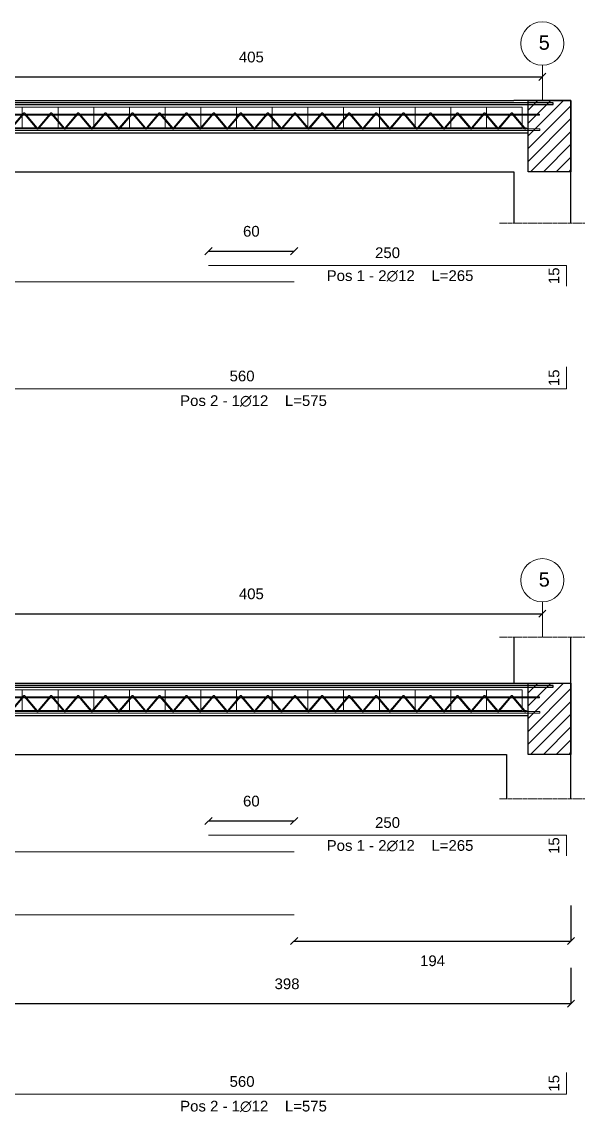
# Model space of a CAD drawing. Header units: millimetres. Extents: x -455371 to 117772, y -78417 to 116564.
# Drawn here: x -154723 to -150778, y -70147 to -62510 of the extents above; entities that cross this region are included whole.
import ezdxf

# ---------------------------------------------------------------- set-up
doc = ezdxf.new("R2010")
doc.units = ezdxf.units.MM
doc.linetypes.add('ACAD_ISO02W100', pattern=[15, 12, -3])
doc.layers.get('0').update_dxf_attribs({"color": 255})
for name, color, linetype, lineweight in [('armature', 5, 'Continuous', 18), ('Cls', 7, 'Continuous', 25), ('fili fissi', 210, 'Continuous', 18), ('quote', 5, 'Continuous', 15), ('Scritte', 7, 'Continuous', 15), ('tratteggio 1 a 50', 230, 'ACAD_ISO02W100', 15), ('TRAV.PIGN.TELAIO', 30, 'Continuous', 15)]:
    doc.layers.add(name, color=color, linetype=linetype, lineweight=lineweight)
doc.layers.add('RETINI', color=253, linetype='Continuous')
doc.layers.add('SEZIONI', color=5, linetype='Continuous')
doc.styles.get("Standard").update_dxf_attribs({"font": 'arial.ttf'})
doc.dimstyles.new('per distinte 1 a 50', dxfattribs={"dimtxt": 75, "dimasz": 150, "dimexe": 0.18, "dimexo": 250, "dimgap": 50, "dimtad": 1, "dimdec": 0, "dimlfac": 0.1, "dimzin": 0, "dimdsep": 46, "dimtxsty": 'Standard', "dimblk": 'NONE', "dimcen": 0, "dimse1": 1, "dimse2": 1, "dimsd1": 1, "dimsd2": 1, "dimadec": 0, "dimazin": 0, "dimtfac": 1, "dimtdec": 0, "dimtix": 1, "dimtofl": 0, "dimtmove": 0, "dimatfit": 3, "dimldrblk": 'NONE', "dimfxl": 250, "dimfxlon": 1, "dimtolj": 1, "dimtzin": 0, "dimarcsym": 2})
doc.dimstyles.new('scala1 a 50', dxfattribs={"dimtxt": 75, "dimasz": 50, "dimexe": 0.18, "dimexo": 250, "dimgap": 100, "dimtad": 2, "dimdec": 0, "dimlfac": 0.1, "dimzin": 0, "dimdsep": 46, "dimtxsty": 'Standard', "dimblk": 'OBLIQUE', "dimcen": -100, "dimadec": 0, "dimazin": 0, "dimtfac": 1, "dimtdec": 0, "dimtofl": 0, "dimtmove": 0, "dimatfit": 3, "dimfxl": 250, "dimfxlon": 1, "dimtolj": 1, "dimtzin": 0, "dimarcsym": 0})

# ---------------------------------------------------------------- blocks, each defined once
blk = doc.blocks.new('*U1947')
at = {"layer": 'armature'}
for p, q in [((-98.8, -47.8), (-11.5, 55.1)), ((-90.9, -47.8), (-9.8, 47.8)), ((77.2, -47.8), (-3.9, 47.8)), ((-3.9, 47.8), (83.4, -55.1)), ((85.1, -47.8), (-2.3, 55.1)), ((3.9, 47.8), (85.1, -47.8)), ((85.1, -47.8), (90.9, -47.8))]:
    blk.add_line(p, q, dxfattribs=at)
blk.add_lwpolyline([(92.6, -55.1), (98.8, -47.8)], dxfattribs=at)
for centre, start, end in [((-6.9, 51.2), 40.32992, 139.67008), ((88, -51.2), 220.32992, 319.67008)]:
    blk.add_arc(centre, 6.02, start, end, dxfattribs=at)
blk = doc.blocks.new('*U1948')
at = {"layer": 'Cls', "color": 0, "linetype": 'ByBlock', "lineweight": -2, "transparency": 16777216}
for p in [(0, 0), (189.7, 0), (379.4, 0), (569.1, 0), (758.8, 0), (948.5, 0), (1138.2, 0), (1327.9, 0), (1517.6, 0), (1707.3, 0), (1897, 0), (2086.7, 0), (2276.4, 0), (2466.1, 0), (2655.8, 0), (2845.5, 0), (3035.2, 0), (3224.9, 0), (3414.6, 0), (3604.3, 0)]:
    blk.add_blockref('*U1947', p, dxfattribs=at)
blk = doc.blocks.new('*U1949')
at = {"layer": 'TRAV.PIGN.TELAIO'}
blk.add_lwpolyline([(125, 72.5), (125, -72.5), (-125, -72.5), (-125, 72.5)], close=True, dxfattribs=at)
blk = doc.blocks.new('*U1950')
at = {"layer": 'Cls', "color": 0, "linetype": 'ByBlock', "lineweight": -2, "transparency": 16777216}
for p in [(0, 0), (250, 0), (500, 0), (750, 0), (1000, 0), (1250, 0), (1500, 0), (1750, 0), (2000, 0), (2250, 0), (2500, 0), (2750, 0), (3000, 0), (3250, 0), (3500, 0)]:
    blk.add_blockref('*U1949', p, dxfattribs=at)
blk = doc.blocks.new('*U1945')
at = {"layer": 'armature'}
for p, q in [((-98.8, -47.8), (-11.5, 55.1)), ((-90.9, -47.8), (-9.8, 47.8)), ((77.2, -47.8), (-3.9, 47.8)), ((-3.9, 47.8), (83.4, -55.1)), ((85.1, -47.8), (-2.3, 55.1)), ((3.9, 47.8), (85.1, -47.8)), ((85.1, -47.8), (90.9, -47.8))]:
    blk.add_line(p, q, dxfattribs=at)
blk.add_lwpolyline([(92.6, -55.1), (98.8, -47.8)], dxfattribs=at)
for centre, start, end in [((-6.9, 51.2), 40.32992, 139.67008), ((88, -51.2), 220.32992, 319.67008)]:
    blk.add_arc(centre, 6.02, start, end, dxfattribs=at)
blk = doc.blocks.new('*U1946')
at = {"layer": 'Cls', "color": 0, "linetype": 'ByBlock', "lineweight": -2, "transparency": 16777216}
for p in [(0, 0), (189.7, 0), (379.4, 0), (569.1, 0), (758.8, 0), (948.5, 0), (1138.2, 0), (1327.9, 0), (1517.6, 0), (1707.3, 0), (1897, 0), (2086.7, 0), (2276.4, 0), (2466.1, 0), (2655.8, 0), (2845.5, 0), (3035.2, 0), (3224.9, 0), (3414.6, 0), (3604.3, 0)]:
    blk.add_blockref('*U1945', p, dxfattribs=at)
blk = doc.blocks.new('*U1953')
at = {"layer": 'TRAV.PIGN.TELAIO'}
blk.add_lwpolyline([(125, 72.5), (125, -72.5), (-125, -72.5), (-125, 72.5)], close=True, dxfattribs=at)
blk = doc.blocks.new('*U1954')
at = {"layer": 'Cls', "color": 0, "linetype": 'ByBlock', "lineweight": -2, "transparency": 16777216}
for p in [(0, 0), (250, 0), (500, 0), (750, 0), (1000, 0), (1250, 0), (1500, 0), (1750, 0), (2000, 0), (2250, 0), (2500, 0), (2750, 0), (3000, 0), (3250, 0), (3500, 0)]:
    blk.add_blockref('*U1953', p, dxfattribs=at)
blk = doc.blocks.new('_Oblique')
at = {"color": 0, "linetype": 'ByBlock', "lineweight": -2}
blk.add_line((-0.5, -0.5), (0.5, 0.5), dxfattribs=at)
blk = doc.blocks.new('*D1969')
at = {"layer": 'Defpoints', "color": 0, "transparency": 16777216}
for p in [(-152815.9, -68106.8), (-153415.9, -68207), (-152815.9, -68207)]:
    blk.add_point(p, dxfattribs=at)
at = {"layer": 'quote', "color": 0, "lineweight": -2, "transparency": 16777216}
for p, q in [((-153415.9, -68106.8), (-153415.9, -68106.6)), ((-153415.9, -68106.8), (-152815.9, -68106.8)), ((-152815.9, -68106.8), (-152815.9, -68106.6))]:
    blk.add_line(p, q, dxfattribs=at)
at = {"layer": 'quote', "color": 0, "lineweight": -2, "transparency": 16777216, "xscale": 50, "yscale": 50, "zscale": 50, "rotation": 180}
blk.add_blockref('_Oblique', (-153415.9, -68106.8), dxfattribs=at)
at = {"layer": 'quote', "color": 0, "lineweight": -2, "transparency": 16777216, "xscale": 50, "yscale": 50, "zscale": 50}
blk.add_blockref('_Oblique', (-152815.9, -68106.8), dxfattribs=at)
at = {"layer": 'quote', "color": 0, "transparency": 16777216, "insert": (-153115.9, -67968.5), "char_height": 75, "attachment_point": 5}
blk.add_mtext('\\A1;60', dxfattribs=at)
blk = doc.blocks.new('*D1973')
at = {"layer": 'Defpoints', "color": 0, "transparency": 16777216}
for p in [(-158203.4, -68322.9), (-152815.9, -68322.9), (-152815.9, -68322.9)]:
    blk.add_point(p, dxfattribs=at)
at = {"layer": 'quote', "color": 0, "transparency": 16777216, "insert": (-155509.7, -68234.6), "char_height": 75, "attachment_point": 5}
blk.add_mtext('\\A1;540', dxfattribs=at)
blk = doc.blocks.new('_None')
blk = doc.blocks.new('*D1974')
at = {"layer": 'Defpoints', "color": 0, "transparency": 16777216}
for p in [(-153415.9, -68207), (-150908.4, -68207), (-150908.4, -68207)]:
    blk.add_point(p, dxfattribs=at)
at = {"layer": 'quote', "color": 0, "transparency": 16777216, "insert": (-152162.2, -68118.8), "char_height": 75, "attachment_point": 5}
blk.add_mtext('\\A1;250', dxfattribs=at)
blk = doc.blocks.new('*D1979')
at = {"layer": 'Defpoints', "color": 0, "transparency": 16777216}
for p in [(-150908.4, -68207), (-150908.4, -68207), (-150908.4, -68352.5)]:
    blk.add_point(p, dxfattribs=at)
at = {"layer": 'quote', "color": 0, "transparency": 16777216, "insert": (-150996.7, -68279.8), "char_height": 75, "attachment_point": 5, "rotation": 90}
blk.add_mtext('\\A1;15', dxfattribs=at)
blk = doc.blocks.new('*D1980')
at = {"layer": 'Defpoints', "color": 0, "transparency": 16777216}
for p in [(-150908.4, -69868.2), (-150908.4, -69868.2), (-150908.4, -70020.5)]:
    blk.add_point(p, dxfattribs=at)
at = {"layer": 'quote', "color": 0, "transparency": 16777216, "insert": (-150996.7, -69944.4), "char_height": 75, "attachment_point": 5, "rotation": 90}
blk.add_mtext('\\A1;15', dxfattribs=at)
blk = doc.blocks.new('*D1981')
at = {"layer": 'Defpoints', "color": 0, "transparency": 16777216}
for p in [(-155453.4, -70020.5), (-155453.4, -70020.5), (-150908.4, -70020.5)]:
    blk.add_point(p, dxfattribs=at)
at = {"layer": 'quote', "color": 0, "transparency": 16777216, "insert": (-153180.9, -69932.3), "char_height": 75, "attachment_point": 5}
blk.add_mtext('\\A1;560', dxfattribs=at)
blk = doc.blocks.new('*D1989')
at = {"layer": 'Defpoints', "color": 0, "transparency": 16777216}
for p in [(-158203.4, -68765.3), (-152815.9, -68765.3), (-152815.9, -68765.3)]:
    blk.add_point(p, dxfattribs=at)
at = {"layer": 'quote', "color": 0, "transparency": 16777216, "insert": (-155509.7, -68677), "char_height": 75, "attachment_point": 5}
blk.add_mtext('\\A1;540', dxfattribs=at)
blk = doc.blocks.new('*D1995')
at = {"layer": 'Defpoints', "color": 0, "transparency": 16777216}
for p in [(-152815.9, -64116.2), (-153415.9, -64216.4), (-152815.9, -64216.4)]:
    blk.add_point(p, dxfattribs=at)
at = {"layer": 'quote', "color": 0, "lineweight": -2, "transparency": 16777216}
for p, q in [((-153415.9, -64116.2), (-153415.9, -64116)), ((-153415.9, -64116.2), (-152815.9, -64116.2)), ((-152815.9, -64116.2), (-152815.9, -64116))]:
    blk.add_line(p, q, dxfattribs=at)
at = {"layer": 'quote', "color": 0, "lineweight": -2, "transparency": 16777216, "xscale": 50, "yscale": 50, "zscale": 50, "rotation": 180}
blk.add_blockref('_Oblique', (-153415.9, -64116.2), dxfattribs=at)
at = {"layer": 'quote', "color": 0, "lineweight": -2, "transparency": 16777216, "xscale": 50, "yscale": 50, "zscale": 50}
blk.add_blockref('_Oblique', (-152815.9, -64116.2), dxfattribs=at)
at = {"layer": 'quote', "color": 0, "transparency": 16777216, "insert": (-153115.9, -63977.9), "char_height": 75, "attachment_point": 5}
blk.add_mtext('\\A1;60', dxfattribs=at)
blk = doc.blocks.new('*D1999')
at = {"layer": 'Defpoints', "color": 0, "transparency": 16777216}
for p in [(-158203.4, -64332.2), (-152815.9, -64332.2), (-152815.9, -64332.2)]:
    blk.add_point(p, dxfattribs=at)
at = {"layer": 'quote', "color": 0, "transparency": 16777216, "insert": (-155509.7, -64244), "char_height": 75, "attachment_point": 5}
blk.add_mtext('\\A1;540', dxfattribs=at)
blk = doc.blocks.new('*D2000')
at = {"layer": 'Defpoints', "color": 0, "transparency": 16777216}
for p in [(-153415.9, -64216.4), (-150908.4, -64216.4), (-150908.4, -64216.4)]:
    blk.add_point(p, dxfattribs=at)
at = {"layer": 'quote', "color": 0, "transparency": 16777216, "insert": (-152162.2, -64128.1), "char_height": 75, "attachment_point": 5}
blk.add_mtext('\\A1;250', dxfattribs=at)
blk = doc.blocks.new('*D2001')
at = {"layer": 'Defpoints', "color": 0, "transparency": 16777216}
for p in [(-150908.4, -64216.4), (-150908.4, -64216.4), (-150908.4, -64361.8)]:
    blk.add_point(p, dxfattribs=at)
at = {"layer": 'quote', "color": 0, "transparency": 16777216, "insert": (-150996.7, -64289.1), "char_height": 75, "attachment_point": 5, "rotation": 90}
blk.add_mtext('\\A1;15', dxfattribs=at)
blk = doc.blocks.new('*D2002')
at = {"layer": 'Defpoints', "color": 0, "transparency": 16777216}
for p in [(-150908.4, -64927.3), (-150908.4, -64927.3), (-150908.4, -65079.7)]:
    blk.add_point(p, dxfattribs=at)
at = {"layer": 'quote', "color": 0, "transparency": 16777216, "insert": (-150996.7, -65003.5), "char_height": 75, "attachment_point": 5, "rotation": 90}
blk.add_mtext('\\A1;15', dxfattribs=at)
blk = doc.blocks.new('*D2003')
at = {"layer": 'Defpoints', "color": 0, "transparency": 16777216}
for p in [(-155453.4, -65079.7), (-155453.4, -65079.7), (-150908.4, -65079.7)]:
    blk.add_point(p, dxfattribs=at)
at = {"layer": 'quote', "color": 0, "transparency": 16777216, "insert": (-153180.9, -64991.4), "char_height": 75, "attachment_point": 5}
blk.add_mtext('\\A1;560', dxfattribs=at)
blk = doc.blocks.new('*D3443')
at = {"layer": 'Defpoints', "color": 0, "transparency": 16777216}
for p in [(-150878.4, -67952.3), (-152815.9, -68765.3), (-150878.4, -68948.4)]:
    blk.add_point(p, dxfattribs=at)
at = {"layer": 'quote', "color": 0, "lineweight": -2, "transparency": 16777216}
for p, q in [((-150878.4, -68698.4), (-150878.4, -68948.5)), ((-152815.9, -68948.4), (-152815.9, -68948.5)), ((-152815.9, -68948.4), (-150878.4, -68948.4))]:
    blk.add_line(p, q, dxfattribs=at)
at = {"layer": 'quote', "color": 0, "lineweight": -2, "transparency": 16777216, "xscale": 50, "yscale": 50, "zscale": 50, "rotation": 180}
blk.add_blockref('_Oblique', (-152815.9, -68948.4), dxfattribs=at)
at = {"layer": 'quote', "color": 0, "lineweight": -2, "transparency": 16777216, "xscale": 50, "yscale": 50, "zscale": 50}
blk.add_blockref('_Oblique', (-150878.4, -68948.4), dxfattribs=at)
at = {"layer": 'quote', "color": 0, "transparency": 16777216, "insert": (-151847.2, -69086.7), "char_height": 75, "attachment_point": 5}
blk.add_mtext('\\A1;194', dxfattribs=at)
blk = doc.blocks.new('*D3444')
at = {"layer": 'Defpoints', "color": 0, "transparency": 16777216}
for p in [(-150878.4, -68176.8), (-150878.4, -69386.4), (-154853.4, -69518.6)]:
    blk.add_point(p, dxfattribs=at)
at = {"layer": 'quote', "color": 0, "lineweight": -2, "transparency": 16777216}
for p, q in [((-150878.4, -69136.4), (-150878.4, -69386.6)), ((-154853.4, -69386.4), (-154853.4, -69386.2)), ((-154853.4, -69386.4), (-150878.4, -69386.4))]:
    blk.add_line(p, q, dxfattribs=at)
at = {"layer": 'quote', "color": 0, "lineweight": -2, "transparency": 16777216, "xscale": 50, "yscale": 50, "zscale": 50, "rotation": 180}
blk.add_blockref('_Oblique', (-154853.4, -69386.4), dxfattribs=at)
at = {"layer": 'quote', "color": 0, "lineweight": -2, "transparency": 16777216, "xscale": 50, "yscale": 50, "zscale": 50}
blk.add_blockref('_Oblique', (-150878.4, -69386.4), dxfattribs=at)
at = {"layer": 'quote', "color": 0, "transparency": 16777216, "insert": (-152865.9, -69248.1), "char_height": 75, "attachment_point": 5}
blk.add_mtext('\\A1;398', dxfattribs=at)
blk = doc.blocks.new('*D3449')
at = {"layer": 'Defpoints', "color": 0, "transparency": 16777216}
for p in [(-151078.4, -62895.8), (-155153.4, -63060.4), (-151078.4, -63060.4)]:
    blk.add_point(p, dxfattribs=at)
at = {"layer": 'quote', "color": 0, "lineweight": -2, "transparency": 16777216}
for p, q in [((-155153.4, -62895.8), (-155153.4, -62895.6)), ((-155153.4, -62895.8), (-151078.4, -62895.8)), ((-151078.4, -62895.8), (-151078.4, -62895.6))]:
    blk.add_line(p, q, dxfattribs=at)
at = {"layer": 'quote', "color": 0, "lineweight": -2, "transparency": 16777216, "xscale": 50, "yscale": 50, "zscale": 50, "rotation": 180}
blk.add_blockref('_Oblique', (-155153.4, -62895.8), dxfattribs=at)
at = {"layer": 'quote', "color": 0, "lineweight": -2, "transparency": 16777216, "xscale": 50, "yscale": 50, "zscale": 50}
blk.add_blockref('_Oblique', (-151078.4, -62895.8), dxfattribs=at)
at = {"layer": 'quote', "color": 0, "transparency": 16777216, "insert": (-153115.9, -62757.5), "char_height": 75, "attachment_point": 5}
blk.add_mtext('\\A1;405', dxfattribs=at)
blk = doc.blocks.new('*D3453')
at = {"layer": 'Defpoints', "color": 0, "transparency": 16777216}
for p in [(-151078.4, -66655.4), (-155153.4, -66819.9), (-151078.4, -66819.9)]:
    blk.add_point(p, dxfattribs=at)
at = {"layer": 'quote', "color": 0, "lineweight": -2, "transparency": 16777216}
for p, q in [((-155153.4, -66655.4), (-155153.4, -66655.2)), ((-155153.4, -66655.4), (-151078.4, -66655.4)), ((-151078.4, -66655.4), (-151078.4, -66655.2))]:
    blk.add_line(p, q, dxfattribs=at)
at = {"layer": 'quote', "color": 0, "lineweight": -2, "transparency": 16777216, "xscale": 50, "yscale": 50, "zscale": 50, "rotation": 180}
blk.add_blockref('_Oblique', (-155153.4, -66655.4), dxfattribs=at)
at = {"layer": 'quote', "color": 0, "lineweight": -2, "transparency": 16777216, "xscale": 50, "yscale": 50, "zscale": 50}
blk.add_blockref('_Oblique', (-151078.4, -66655.4), dxfattribs=at)
at = {"layer": 'quote', "color": 0, "transparency": 16777216, "insert": (-153115.9, -66517.1), "char_height": 75, "attachment_point": 5}
blk.add_mtext('\\A1;405', dxfattribs=at)

msp = doc.modelspace()

# ---------------------------------------------------------------- hatches: boundary and pattern name
at = {"layer": 'RETINI'}
h = msp.add_hatch(dxfattribs=at)
h.set_pattern_fill('ANSI31', color=256, scale=20)
h.set_pattern_definition([(45, (-29857.05, 0), (-44.90128, 44.90128), [])])
h.paths.add_polyline_path([(-151178.4, -63560.4), (-150878.4, -63560.4), (-150878.4, -63060.4), (-151178.4, -63060.4)])
h = msp.add_hatch(dxfattribs=at)
h.set_pattern_fill('ANSI31', color=256, scale=20)
h.set_pattern_definition([(45, (-29857.05, -4080.984), (-44.90128, 44.90128), [])])
h.paths.add_polyline_path([(-151178.4, -67641.4), (-150878.4, -67641.4), (-150878.4, -67141.4), (-151178.4, -67141.4)])

# ---------------------------------------------------------------- linework, layer by layer
at = {"layer": 'armature', "ltscale": 0.1}
for points in [[(-155099.2, -63157), (-151099.2, -63157), (-151099.2, -63164), (-155099.2, -63164)], [(-155099.2, -67238), (-151099.2, -67238), (-151099.2, -67245), (-155099.2, -67245)]]:
    msp.add_lwpolyline(points, close=True, dxfattribs=at)
at = {"layer": 'armature'}
for points in [[(-154999.2, -63260.2), (-155103.5, -63260.2), (-155103.5, -63272.2), (-154999.2, -63272.2), (-151094.9, -63272.2), (-151094.9, -63260.2), (-151199.2, -63260.2), (-155099.2, -63260.2)], [(-150908.4, -64361.8), (-150908.4, -64216.4), (-151278.4, -64216.4), (-153115.9, -64216.4), (-153415.9, -64216.4)], [(-158203.4, -64332.2), (-157903.4, -64332.2), (-153115.9, -64332.2), (-152815.9, -64332.2)], [(-150908.4, -64927.3), (-150908.4, -65079.7), (-151278.4, -65079.7), (-153103.4, -65079.7), (-155153.4, -65079.7), (-155153.4, -65079.7), (-155453.4, -65079.7)], [(-154999.2, -67341.2), (-155103.5, -67341.2), (-155103.5, -67353.2), (-154999.2, -67353.2), (-151094.9, -67353.2), (-151094.9, -67341.2), (-151199.2, -67341.2), (-155099.2, -67341.2)], [(-150908.4, -68352.5), (-150908.4, -68207), (-151278.4, -68207), (-153115.9, -68207), (-153415.9, -68207)], [(-158203.4, -68322.9), (-157903.4, -68322.9), (-153115.9, -68322.9), (-152815.9, -68322.9)], [(-158203.4, -68765.3), (-157903.4, -68765.3), (-153115.9, -68765.3), (-152815.9, -68765.3)], [(-150908.4, -69868.2), (-150908.4, -70020.5), (-151278.4, -70020.5), (-153103.4, -70020.5), (-155153.4, -70020.5), (-155153.4, -70020.5), (-155453.4, -70020.5)]]:
    msp.add_lwpolyline(points, dxfattribs=at)
at = {"layer": 'Cls'}
for points in [[(-154953.4, -63060.4), (-151278.4, -63060.4)], [(-150878.4, -63920.1), (-150878.4, -63060.4), (-151278.4, -63060.4)], [(-151178.4, -63060.4), (-150878.4, -63060.4), (-150878.4, -63560.4), (-151178.4, -63560.4), (-151178.4, -63060.4)], [(-151178.4, -63290.6), (-154999.2, -63290.6), (-154999.2, -63290.6)], [(-154953.4, -63560.4), (-151278.4, -63560.4)], [(-151278.4, -63560.4), (-151278.4, -63920.1)], [(-151278.4, -66819.9), (-151278.4, -67141.4)], [(-150878.4, -67952.3), (-150878.4, -66819.9)], [(-154999.2, -67141.4), (-151178.4, -67141.4)], [(-151178.4, -67141.4), (-150878.4, -67141.4), (-150878.4, -67641.4), (-151178.4, -67641.4), (-151178.4, -67141.4)], [(-151178.4, -67371.6), (-154999.2, -67371.6), (-154999.2, -67371.6)], [(-154928.4, -67641.4), (-151328.4, -67641.4)], [(-151328.4, -67641.4), (-151328.4, -67952.3)]]:
    msp.add_lwpolyline(points, dxfattribs=at)
at = {"layer": 'fili fissi'}
for points in [[(-151078.4, -63060.4), (-151078.4, -62813.6)], [(-151078.4, -66819.9), (-151078.4, -66573.2)]]:
    msp.add_lwpolyline(points, dxfattribs=at)
for centre in [(-151078.4, -62662), (-151078.4, -66421.6)]:
    msp.add_circle(centre, 151.6, dxfattribs=at)
at = {"layer": 'SEZIONI'}
for points in [[(-168732, -63089.2), (-151002.1, -63089.2), (-151002.1, -63077.2), (-168732, -63077.2)], [(-168732, -67170.2), (-151002.1, -67170.2), (-151002.1, -67158.2), (-168732, -67158.2)]]:
    msp.add_lwpolyline(points, dxfattribs=at)
at = {"layer": 'tratteggio 1 a 50'}
for points in [[(-151378.4, -63920.1), (-150778.4, -63920.1)], [(-151378.4, -66819.9), (-150778.4, -66819.9)], [(-151378.4, -67952.3), (-150778.4, -67952.3)]]:
    msp.add_lwpolyline(points, dxfattribs=at)

# ---------------------------------------------------------------- block references
at = {"layer": 'Cls'}
for name, p in [('*U1946', (-154890.1, -63204.8)), ('*U1954', (-154844.6, -63180.1)), ('*U1950', (-154844.6, -67261.1)), ('*U1948', (-154890.1, -67285.8))]:
    msp.add_blockref(name, p, dxfattribs=at)

# ---------------------------------------------------------------- texts
at = {"layer": 'Scritte'}
for s, width, insert, char_height, attachment_point in [('5', 65.34, (-151104, -62606.1), 100, 1), ('Pos 1 - 2∅12    L=265', 1084.771, (-152588.5, -64250.6), 75, 1), ('Pos 2 - 1∅12    L=575', 1084.771, (-152586.9, -65126), 75, 3), ('5', 65.34, (-151104, -66365.7), 100, 1), ('Pos 1 - 2∅12    L=265', 1084.771, (-152588.5, -68241.3), 75, 1), ('Pos 2 - 1∅12    L=575', 1084.771, (-152586.9, -70066.8), 75, 3)]:
    msp.add_mtext_dynamic_manual_height_columns(s, width=width, gutter_width=12.5, heights=[0], dxfattribs=dict(at, insert=insert, char_height=char_height, attachment_point=attachment_point))

# ---------------------------------------------------------------- dimensions: what is measured, and where the dimension line sits
at = {"layer": 'quote'}
for base, p1, p2, picture, middle in [((-151078.4, -62895.8), (-155153.4, -63060.4), (-151078.4, -63060.4), '*D3449', (-153115.9, -62757.5)), ((-151078.4, -66655.4), (-155153.4, -66819.9), (-151078.4, -66819.9), '*D3453', (-153115.9, -66517.1))]:
    dim = msp.add_linear_dim(base=base, p1=p1, p2=p2, text='405', dimstyle='scala1 a 50', override={"dimtmove": 1}, dxfattribs=at)
    dim.commit()
    dim.dimension.update_dxf_attribs({"geometry": picture, "text_midpoint": middle})
for base, p1, p2, picture, middle in [((-152815.9, -64116.2), (-153415.9, -64216.4), (-152815.9, -64216.4), '*D1995', (-153115.9, -63977.9)), ((-152815.9, -68106.8), (-153415.9, -68207), (-152815.9, -68207), '*D1969', (-153115.9, -67968.5)), ((-150878.4, -68948.4), (-152815.9, -68765.3), (-150878.4, -67952.3), '*D3443', (-151847.2, -69086.7)), ((-150878.4362365, -69386.4113026), (-154853.4362365, -69518.5668556), (-150878.4362365, -68176.7901307), '*D3444', (-152865.9362365, -69248.0927487))]:
    dim = msp.add_linear_dim(base=base, p1=p1, p2=p2, dimstyle='scala1 a 50', dxfattribs=at)
    dim.commit()
    dim.dimension.update_dxf_attribs({"geometry": picture, "text_midpoint": middle})
for base, p1, p2, text, picture, middle in [((-150908.4, -64216.4), (-153415.9, -64216.4), (-150908.4, -64216.4), '250', '*D2000', (-152162.2, -64128.1)), ((-152815.9, -64332.2), (-158203.4, -64332.2), (-152815.9, -64332.2), '540', '*D1999', (-155509.7, -64244)), ((-150908.4, -68207), (-153415.9, -68207), (-150908.4, -68207), '250', '*D1974', (-152162.2, -68118.8)), ((-152815.9, -68322.9), (-158203.4, -68322.9), (-152815.9, -68322.9), '540', '*D1973', (-155509.7, -68234.6)), ((-152815.9, -68765.3), (-158203.4, -68765.3), (-152815.9, -68765.3), '540', '*D1989', (-155509.7, -68677))]:
    dim = msp.add_linear_dim(base=base, p1=p1, p2=p2, text=text, dimstyle='per distinte 1 a 50', dxfattribs=at)
    dim.commit()
    dim.dimension.update_dxf_attribs({"geometry": picture, "text_midpoint": middle})
for base, p1, p2, picture, middle in [((-150908.4, -64216.4), (-150908.4, -64361.8), (-150908.4, -64216.4), '*D2001', (-150996.7, -64289.1)), ((-150908.4, -64927.3), (-150908.4, -65079.7), (-150908.4, -64927.3), '*D2002', (-150996.7, -65003.5)), ((-150908.4, -68207), (-150908.4, -68352.5), (-150908.4, -68207), '*D1979', (-150996.7, -68279.8)), ((-150908.4, -69868.2), (-150908.4, -70020.5), (-150908.4, -69868.2), '*D1980', (-150996.7, -69944.4))]:
    dim = msp.add_linear_dim(base=base, p1=p1, p2=p2, angle=90, dimstyle='per distinte 1 a 50', dxfattribs=at)
    dim.commit()
    dim.dimension.update_dxf_attribs({"geometry": picture, "text_midpoint": middle})
for base, p1, p2, picture, middle in [((-155453.4, -65079.7), (-150908.4, -65079.7), (-155453.4, -65079.7), '*D2003', (-153180.9, -64991.4)), ((-155453.4, -70020.5), (-150908.4, -70020.5), (-155453.4, -70020.5), '*D1981', (-153180.9, -69932.3))]:
    dim = msp.add_linear_dim(base=base, p1=p1, p2=p2, angle=180, text='560', dimstyle='per distinte 1 a 50', dxfattribs=at)
    dim.commit()
    dim.dimension.update_dxf_attribs({"geometry": picture, "text_midpoint": middle})

doc.saveas('drawing.dxf')
